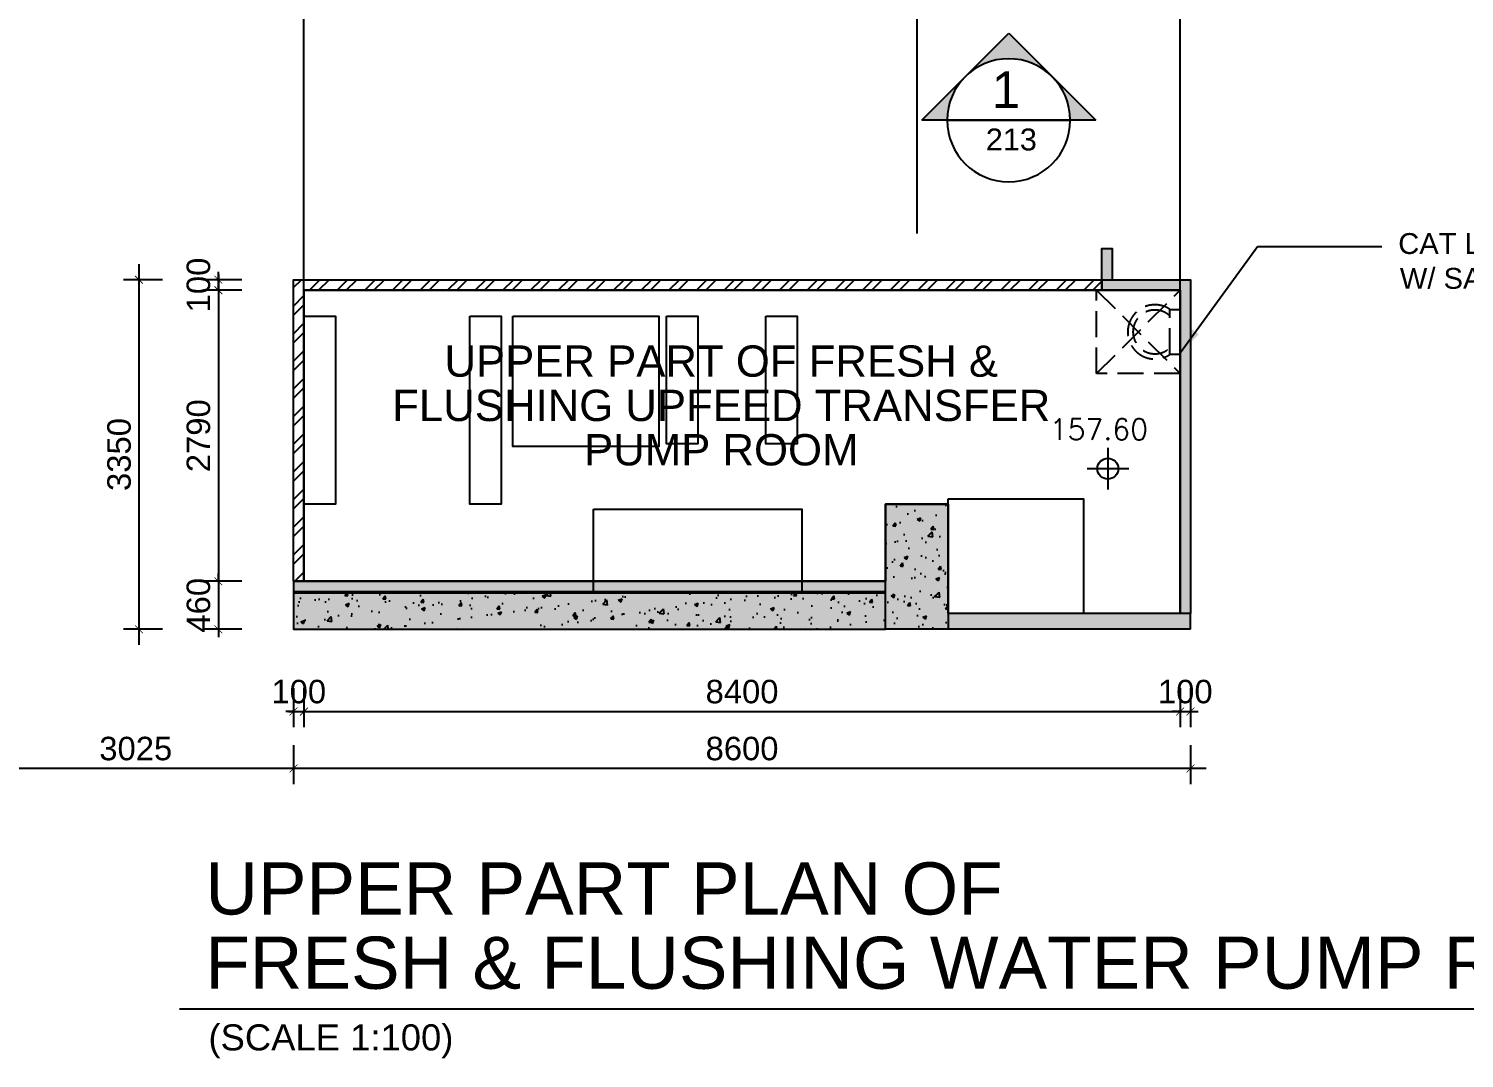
# Model space of a CAD drawing. Header units: millimetres. Extents: x 0 to 61044, y 27 to 39885.
# Drawn here: x 27486 to 41250, y 27 to 9897 of the extents above; entities that cross this region are included whole.
import ezdxf

# ---------------------------------------------------------------- set-up
doc = ezdxf.new("R2010")
doc.units = ezdxf.units.MM
doc.linetypes.add('CENTERX2', pattern=[101.6, 63.5, -12.7, 12.7, -12.7])
doc.linetypes.add('DASH', pattern=[0.35, 0.25, -0.1])
doc.layers.get('Defpoints').update_dxf_attribs({"color": 8})
for name, color, linetype in [('arrow', 8, 'Continuous'), ('DLN032__', 8, 'Continuous'), ('DLN210__', 8, 'Continuous'), ('E_M', 8, 'DASH'), ('GBP Dim', 8, 'Continuous'), ('GBP Text 200', 8, 'Continuous'), ('GBP Text 250', 8, 'Continuous'), ('grid', 8, 'CENTERX2'), ('hatch', 8, 'Continuous'), ('Hatch_Stru', 8, 'Continuous'), ('LEVEL', 8, 'Continuous'), ('PLINTH', 8, 'Continuous'), ('RCP_text', 8, 'Continuous'), ('TEXT', 8, 'Continuous'), ('TEXT Ref', 8, 'Continuous'), ('WALL-EX', 8, 'Continuous'), ('WALL-NEW', 8, 'Continuous'), ('WALL-STRUCTURE', 8, 'Continuous')]:
    doc.layers.add(name, color=color, linetype=linetype)
doc.styles.add('BH', font='arial.ttf')
doc.styles.add('ROMANS', font='romans.shx')
doc.styles.get("Standard").update_dxf_attribs({"font": 'arial.ttf'})
doc.dimstyles.new('200 GBP', dxfattribs={"dimscale": 1.5, "dimtxt": 150, "dimasz": 50, "dimexe": 100, "dimexo": 50, "dimgap": 50, "dimtad": 1, "dimdec": 0, "dimzin": 0, "dimdsep": 46, "dimtxsty": 'BH', "dimblk": 'ARCHTICK', "dimcen": 0.09, "dimdle": 100, "dimclrd": 9, "dimclre": 9, "dimclrt": 1, "dimadec": 0, "dimazin": 0, "dimtfac": 1, "dimtdec": 0, "dimtix": 1, "dimtmove": 2, "dimatfit": 3, "dimldrblk": 'ARCHTICK', "dimfxl": 300, "dimfxlon": 1, "dimtolj": 1, "dimtzin": 0, "dimarcsym": 0})
doc.dimstyles.get("Standard").update_dxf_attribs({"dimtxt": 0.18, "dimasz": 0.18, "dimexe": 0.18, "dimexo": 0.0625, "dimgap": 0.09, "dimtad": 0, "dimtih": 1, "dimtoh": 1, "dimdec": 4, "dimzin": 0, "dimdsep": 46, "dimtxsty": 'Standard', "dimcen": 0.09, "dimadec": 0, "dimazin": 0, "dimtfac": 1, "dimtdec": 4, "dimtofl": 0, "dimtmove": 0, "dimatfit": 3, "dimfxl": 1, "dimtolj": 1, "dimtzin": 0, "dimarcsym": 0})
pattern_1 = [(50, (53800, 8440.28), (364.3693, -31.878), [38.1, -419.1]), (355, (53800, 8440.28), (-70.4857, 382.113), [30.48, -335.28]), (100.451, (53830.36, 8437.62), (293.885, 350.2334), [32.38, -356.18]), (46.1842, (53800, 8541.9), (542.158, -84.085), [57.15, -628.65]), (96.6356, (53845.2, 8534.87), (474.808, 494.851), [48.57, -534.27]), (351.184, (53800, 8541.9), (474.809, 494.85), [45.72, -502.92]), (21, (53850.8, 8516.48), (303.2298, -204.531), [38.1, -419.1]), (326, (53850.8, 8516.48), (123.604, 368.376), [30.48, -335.28]), (71.4514, (53876.07, 8499.43), (426.833, 163.8457), [32.38, -356.18]), (37.5, (53800, 8440.28), (6.1772, 169.1101), [0, -331.216, 0, -340.36, 0, -336.55]), (7.5, (53800, 8440.28), (133.6393, 200.3611), [0, -194.056, 0, -323.596, 0, -128.27]), (327.5, (53686.71, 8440.28), (271.1812, -11.4575), [0, -127, 0, -396.24, 0, -525.78]), (317.5, (53635.91, 8440.28), (296.2584, 50.853), [0, -165.1, 0, -263.144, 0, -373.38])]

# ---------------------------------------------------------------- blocks, each defined once
blk = doc.blocks.new('A$C65CE4B9B')
at = {"layer": 'grid', "ltscale": 200}
blk.add_line((-23000, 10500), (-23000, -20450), dxfattribs=at)
blk = doc.blocks.new('ELEX')
at = {"layer": 'DLN032__'}
for p, q in [((0, 0.5), (0, -0.5)), ((0.5, 0), (-0.5, 0))]:
    blk.add_line(p, q, dxfattribs=at)
blk.add_circle((0, 0), 0.25, dxfattribs=at)
at = {"layer": 'DLN032__', "style": 'ROMANS'}
blk.add_attdef('ELEX', (0.257, 0.354), '', height=0.5, dxfattribs=at)
blk = doc.blocks.new('_ArchTick')
at = {"color": 0, "const_width": 0.1}
blk.add_lwpolyline([(0.5, 0.5), (-0.5, -0.5)], dxfattribs=at)
blk = doc.blocks.new('*D111')
at = {"layer": 'Defpoints', "color": 0, "transparency": 16777216}
for p in [(29304, 7490), (29917, 7490), (29917, 7390)]:
    blk.add_point(p, dxfattribs=at)
at = {"layer": 'GBP Dim', "color": 9, "lineweight": -2, "transparency": 16777216}
for p, q in [((29529, 7490), (29154, 7490)), ((29304, 7490), (29304, 7565)), ((29304, 7390), (29304, 7490)), ((29529, 7390), (29154, 7390)), ((29304, 7390), (29304, 7315))]:
    blk.add_line(p, q, dxfattribs=at)
at = {"layer": 'GBP Dim', "color": 9, "lineweight": -2, "transparency": 16777216, "xscale": 75, "yscale": 75, "zscale": 75}
for p, rotation in [((29304, 7490), 270), ((29304, 7390), 90)]:
    blk.add_blockref('_ArchTick', p, dxfattribs=dict(at, rotation=rotation))
at = {"layer": 'GBP Dim', "transparency": 16777216, "insert": (29114, 7440), "char_height": 225, "attachment_point": 5, "rotation": 90, "style": 'BH'}
blk.add_mtext('\\A1;100', dxfattribs=at)
blk = doc.blocks.new('*D112')
at = {"layer": 'Defpoints', "color": 0, "transparency": 16777216}
for p in [(29917, 7390), (29304, 4600), (29817, 4600)]:
    blk.add_point(p, dxfattribs=at)
at = {"layer": 'GBP Dim', "color": 9, "lineweight": -2, "transparency": 16777216}
for p, q in [((29304, 7540), (29304, 4450)), ((29529, 7390), (29154, 7390)), ((29529, 4600), (29154, 4600))]:
    blk.add_line(p, q, dxfattribs=at)
at = {"layer": 'GBP Dim', "color": 9, "lineweight": -2, "transparency": 16777216, "xscale": 75, "yscale": 75, "zscale": 75}
for p, rotation in [((29304, 7390), 90), ((29304, 4600), 270)]:
    blk.add_blockref('_ArchTick', p, dxfattribs=dict(at, rotation=rotation))
at = {"layer": 'GBP Dim', "transparency": 16777216, "insert": (29114, 5995), "char_height": 225, "attachment_point": 5, "rotation": 90, "style": 'BH'}
blk.add_mtext('\\A1;2790', dxfattribs=at)
blk = doc.blocks.new('*D113')
at = {"layer": 'Defpoints', "color": 0, "transparency": 16777216}
for p in [(29817, 4600), (29304, 4140), (29817, 4140)]:
    blk.add_point(p, dxfattribs=at)
at = {"layer": 'GBP Dim', "color": 9, "lineweight": -2, "transparency": 16777216}
for p, q in [((29529, 4600), (29154, 4600)), ((29304, 4600), (29304, 4675)), ((29304, 4600), (29304, 4140)), ((29529, 4140), (29154, 4140)), ((29304, 4140), (29304, 4065))]:
    blk.add_line(p, q, dxfattribs=at)
at = {"layer": 'GBP Dim', "color": 9, "lineweight": -2, "transparency": 16777216, "xscale": 75, "yscale": 75, "zscale": 75}
for p, rotation in [((29304, 4600), 270), ((29304, 4140), 90)]:
    blk.add_blockref('_ArchTick', p, dxfattribs=dict(at, rotation=rotation))
at = {"layer": 'GBP Dim', "transparency": 16777216, "insert": (29114, 4370), "char_height": 225, "attachment_point": 5, "rotation": 90, "style": 'BH'}
blk.add_mtext('\\A1;460', dxfattribs=at)
blk = doc.blocks.new('*D114')
at = {"layer": 'Defpoints', "color": 0, "transparency": 16777216}
for p in [(30025, 4140), (30125, 4140), (30125, 3351)]:
    blk.add_point(p, dxfattribs=at)
at = {"layer": 'GBP Dim', "color": 9, "lineweight": -2, "transparency": 16777216}
for p, q in [((30025, 3576), (30025, 3201)), ((30125, 3576), (30125, 3201)), ((30025, 3351), (29950, 3351)), ((30025, 3351), (30125, 3351)), ((30125, 3351), (30200, 3351))]:
    blk.add_line(p, q, dxfattribs=at)
at = {"layer": 'GBP Dim', "color": 9, "lineweight": -2, "transparency": 16777216, "xscale": 75, "yscale": 75, "zscale": 75}
blk.add_blockref('_ArchTick', (30025, 3351), dxfattribs=at)
at = {"layer": 'GBP Dim', "color": 9, "lineweight": -2, "transparency": 16777216, "xscale": 75, "yscale": 75, "zscale": 75, "rotation": 180}
blk.add_blockref('_ArchTick', (30125, 3351), dxfattribs=at)
at = {"layer": 'GBP Dim', "transparency": 16777216, "insert": (30075, 3541), "char_height": 225, "attachment_point": 5, "style": 'BH'}
blk.add_mtext('\\A1;100', dxfattribs=at)
blk = doc.blocks.new('*D115')
at = {"layer": 'Defpoints', "color": 0, "transparency": 16777216}
for p in [(30125, 4140), (38525, 4140), (38525, 3351)]:
    blk.add_point(p, dxfattribs=at)
at = {"layer": 'GBP Dim', "color": 9, "lineweight": -2, "transparency": 16777216}
for p, q in [((30125, 3576), (30125, 3201)), ((38525, 3576), (38525, 3201)), ((29975, 3351), (38675, 3351))]:
    blk.add_line(p, q, dxfattribs=at)
at = {"layer": 'GBP Dim', "color": 9, "lineweight": -2, "transparency": 16777216, "xscale": 75, "yscale": 75, "zscale": 75, "rotation": 180}
blk.add_blockref('_ArchTick', (30125, 3351), dxfattribs=at)
at = {"layer": 'GBP Dim', "color": 9, "lineweight": -2, "transparency": 16777216, "xscale": 75, "yscale": 75, "zscale": 75}
blk.add_blockref('_ArchTick', (38525, 3351), dxfattribs=at)
at = {"layer": 'GBP Dim', "transparency": 16777216, "insert": (34325, 3541), "char_height": 225, "attachment_point": 5, "style": 'BH'}
blk.add_mtext('\\A1;8400', dxfattribs=at)
blk = doc.blocks.new('*D116')
at = {"layer": 'Defpoints', "color": 0, "transparency": 16777216}
for p in [(38525, 4140), (38625, 4140), (38625, 3351)]:
    blk.add_point(p, dxfattribs=at)
at = {"layer": 'GBP Dim', "color": 9, "lineweight": -2, "transparency": 16777216}
for p, q in [((38525, 3576), (38525, 3201)), ((38625, 3576), (38625, 3201)), ((38525, 3351), (38450, 3351)), ((38525, 3351), (38625, 3351)), ((38625, 3351), (38700, 3351))]:
    blk.add_line(p, q, dxfattribs=at)
at = {"layer": 'GBP Dim', "color": 9, "lineweight": -2, "transparency": 16777216, "xscale": 75, "yscale": 75, "zscale": 75}
blk.add_blockref('_ArchTick', (38525, 3351), dxfattribs=at)
at = {"layer": 'GBP Dim', "color": 9, "lineweight": -2, "transparency": 16777216, "xscale": 75, "yscale": 75, "zscale": 75, "rotation": 180}
blk.add_blockref('_ArchTick', (38625, 3351), dxfattribs=at)
at = {"layer": 'GBP Dim', "transparency": 16777216, "insert": (38575, 3541), "char_height": 225, "attachment_point": 5, "style": 'BH'}
blk.add_mtext('\\A1;100', dxfattribs=at)
blk = doc.blocks.new('*D135')
at = {"layer": 'Defpoints', "color": 0, "transparency": 16777216}
for p in [(29154, 7490), (28543, 4140), (29154, 4140)]:
    blk.add_point(p, dxfattribs=at)
at = {"layer": 'GBP Dim', "color": 9, "lineweight": -2, "transparency": 16777216}
for p, q in [((28543, 7640), (28543, 3990)), ((28768, 7490), (28393, 7490)), ((28768, 4140), (28393, 4140))]:
    blk.add_line(p, q, dxfattribs=at)
at = {"layer": 'GBP Dim', "color": 9, "lineweight": -2, "transparency": 16777216, "xscale": 75, "yscale": 75, "zscale": 75}
for p, rotation in [((28543, 7490), 90), ((28543, 4140), 270)]:
    blk.add_blockref('_ArchTick', p, dxfattribs=dict(at, rotation=rotation))
at = {"layer": 'GBP Dim', "transparency": 16777216, "insert": (28353, 5815), "char_height": 225, "attachment_point": 5, "rotation": 90, "style": 'BH'}
blk.add_mtext('\\A1;3350', dxfattribs=at)
blk = doc.blocks.new('*D136')
at = {"layer": 'Defpoints', "color": 0, "transparency": 16777216}
for p in [(30025, 3201), (38625, 3201), (30025, 2805)]:
    blk.add_point(p, dxfattribs=at)
at = {"layer": 'GBP Dim', "color": 9, "lineweight": -2, "transparency": 16777216}
for p, q in [((30025, 3030), (30025, 2655)), ((38625, 3030), (38625, 2655)), ((38775, 2805), (29875, 2805))]:
    blk.add_line(p, q, dxfattribs=at)
at = {"layer": 'GBP Dim', "color": 9, "lineweight": -2, "transparency": 16777216, "xscale": 75, "yscale": 75, "zscale": 75, "rotation": 180}
blk.add_blockref('_ArchTick', (30025, 2805), dxfattribs=at)
at = {"layer": 'GBP Dim', "color": 9, "lineweight": -2, "transparency": 16777216, "xscale": 75, "yscale": 75, "zscale": 75}
blk.add_blockref('_ArchTick', (38625, 2805), dxfattribs=at)
at = {"layer": 'GBP Dim', "transparency": 16777216, "insert": (34325, 2995), "char_height": 225, "attachment_point": 5, "style": 'BH'}
blk.add_mtext('\\A1;8600', dxfattribs=at)
blk = doc.blocks.new('*D140')
at = {"layer": 'Defpoints', "color": 0, "transparency": 16777216}
for p in [(27000, 3201), (30025, 3201), (27000, 2805)]:
    blk.add_point(p, dxfattribs=at)
at = {"layer": 'GBP Dim', "color": 9, "lineweight": -2, "transparency": 16777216}
for p, q in [((27000, 3030), (27000, 2655)), ((30025, 3030), (30025, 2655)), ((30175, 2805), (26850, 2805))]:
    blk.add_line(p, q, dxfattribs=at)
at = {"layer": 'GBP Dim', "color": 9, "lineweight": -2, "transparency": 16777216, "xscale": 75, "yscale": 75, "zscale": 75, "rotation": 180}
blk.add_blockref('_ArchTick', (27000, 2805), dxfattribs=at)
at = {"layer": 'GBP Dim', "color": 9, "lineweight": -2, "transparency": 16777216, "xscale": 75, "yscale": 75, "zscale": 75}
blk.add_blockref('_ArchTick', (30025, 2805), dxfattribs=at)
at = {"layer": 'GBP Dim', "transparency": 16777216, "insert": (28512, 2995), "char_height": 225, "attachment_point": 5, "style": 'BH'}
blk.add_mtext('\\A1;3025', dxfattribs=at)

msp = doc.modelspace()

# ---------------------------------------------------------------- hatches: boundary and pattern name
at = {"layer": 'hatch'}
h = msp.add_hatch(dxfattribs=at)
h.set_pattern_fill('ANSI32', color=256, scale=500, style=0)
h.set_pattern_definition([(45, (-10000, -7065.47), (-132.5825, 132.5825), []), (45, (-9911.61, -7065.47), (-132.5825, 132.5825), [])])
h.paths.add_polyline_path([(30025, 4600.3), (30025, 7490.3), (37775, 7490.3), (37775, 7390.3), (30125, 7390.3), (30125, 4600.3)])
h = msp.add_hatch(dxfattribs=at)
h.set_pattern_fill('AR-CONC', color=256, scale=2, style=0)
h.set_pattern_definition(pattern_1)
h.paths.add_polyline_path([(36300, 5340.3), (35700, 5340.3), (35700, 4140.3), (36000, 4140.3), (36300, 4140.3)])
h = msp.add_hatch(dxfattribs=at)
h.set_pattern_fill('AR-CONC', color=256, scale=2, style=0)
h.set_pattern_definition([(50, (53800, 8440.28), (364.3693, -31.878), [38.1, -419.1]), (355, (53800, 8440.28), (-70.486, 382.113), [30.48, -335.28]), (100.451, (53830.36, 8437.62), (293.885, 350.2334), [32.38, -356.18]), (46.1842, (53800, 8541.9), (542.158, -84.085), [57.15, -628.65]), (96.6356, (53845.2, 8534.87), (474.808, 494.851), [48.57, -534.27]), (351.184, (53800, 8541.9), (474.81, 494.85), [45.72, -502.92]), (21, (53850.8, 8516.48), (303.23, -204.531), [38.1, -419.1]), (326, (53850.8, 8516.48), (123.604, 368.376), [30.48, -335.28]), (71.4514, (53876.07, 8499.43), (426.833, 163.846), [32.38, -356.18]), (37.5, (53800, 8440.28), (6.1772, 169.1101), [0, -331.216, 0, -340.36, 0, -336.55]), (7.5, (53800, 8440.28), (133.6393, 200.3611), [0, -194.056, 0, -323.596, 0, -128.27]), (327.5, (53686.71, 8440.28), (271.1812, -11.4575), [0, -127, 0, -396.24, 0, -525.78]), (317.5, (53635.91, 8440.28), (296.2584, 50.853), [0, -165.1, 0, -263.144, 0, -373.38])])
h.paths.add_polyline_path([(36300, 5340.3), (35700, 5340.3), (35700, 4140.3), (36000, 4140.3), (36300, 4140.3)])
h = msp.add_hatch(dxfattribs=at)
h.set_pattern_fill('AR-CONC', color=256, scale=2, style=0)
h.set_pattern_definition(pattern_1)
h.paths.add_polyline_path([(30025, 4490.3), (30025, 4140.3), (35700, 4140.3), (35700, 4490.3)])
at = {"layer": 'Hatch_Stru'}
for points in [[(38625, 4290.3), (38525, 4290.3), (38525, 7390.3), (37775, 7390.3), (37775, 7790.3), (37875, 7790.3), (37875, 7490.3), (38625, 7490.3)], [(36300, 5340.3), (35701.1, 5340.3), (35701.1, 4600.3), (35700, 4600.3), (35700, 4140.3), (36000, 4140.3), (36300, 4140.3)], [(30025, 4600.3), (30025, 4500.3), (35700, 4500.3), (35700, 4600.3)], [(30025, 4490.3), (30025, 4140.3), (35700, 4140.3), (35700, 4490.3)], [(38625, 4140.3), (38625, 4290.3), (38525, 4290.3), (36300, 4290.3), (36300, 4140.3)]]:
    msp.add_hatch(color=256, dxfattribs=at).paths.add_polyline_path(points)
at = {"layer": 'RCP_text'}
h = msp.add_hatch(color=256, dxfattribs=at)
edge = h.paths.add_edge_path(flags=16)
edge.add_line((36292, 9018.9), (37471.7, 9018.9))
edge.add_arc((36881.9, 9018.9), 589.9, 0, 180)
h.paths.add_polyline_path([(37716.1, 9018.9), (36047.7, 9018.9), (36881.9, 9853)])

# ---------------------------------------------------------------- linework, layer by layer
at = {"layer": 'arrow', "ltscale": 100}
for p, q in [((30125, 7390.3), (30125, 14184.5)), ((38525, 7390.3), (38525, 12934.5))]:
    msp.add_line(p, q, dxfattribs=at)
at = {"layer": 'DLN210__'}
for q in [(38625, 4290.3), (36300, 4140.3)]:
    msp.add_line((38625, 4140.3), q, dxfattribs=at)
at = {"layer": 'E_M', "ltscale": 1000}
for p, q in [((37725, 6590.3), (38525, 7390.3)), ((37725, 7390.3), (38525, 6590.3))]:
    msp.add_line(p, q, dxfattribs=at)
for points in [[(37625, 7490.3), (38625, 7490.3)], [(37725, 7390.3), (38525, 7390.3), (38525, 6590.3), (37725, 6590.3), (37725, 7390.3)]]:
    msp.add_lwpolyline(points, dxfattribs=at)
msp.add_lwpolyline([(38428.3, 7206), (38525, 7206), (38525, 6774.6), (38428.3, 6774.6)], close=True, dxfattribs=at)
for radius, start, end in [(259.9, 56.08167, 303.91833), (209.9, 46.29744, 313.70256)]:
    msp.add_arc((38283.3, 6990.3), radius, start, end, dxfattribs=at)
at = {"layer": 'GBP Text 250'}
msp.add_line((28929.9, 500.9), (43853.8, 500.9), dxfattribs=at)
at = {"layer": 'PLINTH'}
for points in [[(30127, 7140.4), (30427, 7140.4), (30427, 5340.4), (30127, 5340.4)], [(31716.2, 7140.5), (32016.2, 7140.5), (32016.2, 5340.4), (31716.2, 5340.4)], [(32127.2, 7140.3), (33527.2, 7140.3), (33527.2, 5890.4), (32127.2, 5890.4)], [(33600.3, 7140.3), (33900.2, 7140.3), (33900.2, 5918.7), (33600.3, 5918.7)], [(34554.2, 7140.3), (34854.2, 7140.3), (34854.2, 5918.7), (34554.2, 5918.7)], [(36300, 5390.3), (37600, 5390.3), (37600, 4290.3), (36300, 4290.3)], [(32900, 5290.3), (34900, 5290.3), (34900, 4490.3), (32900, 4490.3)]]:
    msp.add_lwpolyline(points, close=True, dxfattribs=at)
at = {"layer": 'RCP_text'}
for p, q in [((36047.7, 9018.9), (36881.9, 9853)), ((36881.9, 9853), (37716.1, 9018.9)), ((37716.1, 9018.9), (36047.7, 9018.9)), ((36292, 9018.9), (37471.7, 9018.9))]:
    msp.add_line(p, q, dxfattribs=at)
for start, end in [(0, 180), (180, 0)]:
    msp.add_arc((36881.9, 9018.9), 589.9, start, end, dxfattribs=at)
at = {"layer": 'WALL-EX'}
for points in [[(38625, 4290.3), (38525, 4290.3), (38525, 7390.3), (37775, 7390.3), (37775, 7790.3), (37875, 7790.3), (37875, 7490.3), (38625, 7490.3), (38625, 4290.3)], [(30025, 4600.3), (35700, 4600.3)], [(30025, 4500.3), (35700, 4500.3)]]:
    msp.add_lwpolyline(points, dxfattribs=at)
at = {"layer": 'WALL-NEW'}
msp.add_lwpolyline([(30025, 4600.3), (30025, 7490.3), (37775, 7490.3), (37775, 7390.3), (30125, 7390.3), (30125, 4600.3), (30025, 4600.3)], dxfattribs=at)
at = {"layer": 'WALL-STRUCTURE'}
for points in [[(38525, 4290.3), (36300, 4290.3), (36300, 5340.3), (35700, 5340.3), (35700, 4600.3), (30125, 4600.3), (30125, 7390.3), (38525, 7390.3), (38525, 4290.3)], [(30025, 4600.3), (30025, 4140.3), (35700, 4140.3)], [(30025, 4490.3), (35700, 4490.3)]]:
    msp.add_lwpolyline(points, dxfattribs=at)
msp.add_lwpolyline([(35700, 5340.3), (36300, 5340.3), (36300, 4140.3), (35700, 4140.3)], close=True, dxfattribs=at)
msp.add_lwpolyline([(35700, 5340.3), (36300, 5340.3), (36300, 4140.3), (35700, 4140.3)], close=True, dxfattribs=at)

# ---------------------------------------------------------------- block references
at = {"layer": 'grid'}
msp.add_blockref('A$C65CE4B9B', (59000, 28384.5), dxfattribs=at)
at = {"layer": 'TEXT Ref'}
ref = msp.add_blockref('ELEX', (37832.7, 5679), dxfattribs=dict(at, xscale=400, yscale=400, zscale=400, rotation=359.9999999969984))
ref.add_attrib('ELEX', '157.60', (37274.9, 5956.5), dxfattribs={"layer": 'LEVEL', "height": 200, "style": 'ROMANS'})

# ---------------------------------------------------------------- texts
at = {"layer": 'GBP Text 200', "style": 'BH'}
msp.add_text('(SCALE 1:100) ', height=250, dxfattribs=at).set_placement((29209, 102.5))
at = {"layer": 'GBP Text 200', "insert": (36907.2, 9356.6), "char_height": 250, "width": 888.004, "attachment_point": 2, "style": 'BH'}
msp.add_mtext('\\P{\\H0.84x;213}', dxfattribs=at)
at = {"layer": 'GBP Text 200', "char_height": 200, "width": 3510.97, "attachment_point": 5, "line_spacing_factor": 0.84, "style": 'BH'}
for s, insert in [('CAT LADDER', (41501.7, 7835.8)), ('W/ SAFETY LOOP', (41812.1, 7502))]:
    msp.add_mtext(s, dxfattribs=dict(at, insert=insert))
at = {"layer": 'GBP Text 250', "style": 'BH'}
for s, p in [('UPPER PART PLAN OF ', (29179, 1405.3)), ('FRESH & FLUSHING WATER PUMP ROOM', (29179, 693.3))]:
    msp.add_text(s, height=500, dxfattribs=at).set_placement(p)
at = {"layer": 'GBP Text 250', "insert": (34125.8, 6283.5), "char_height": 300, "width": 6503.661, "attachment_point": 5, "line_spacing_factor": 0.85, "style": 'BH'}
msp.add_mtext('UPPER PART OF FRESH & FLUSHING UPFEED TRANSFER PUMP ROOM', dxfattribs=at)
at = {"layer": 'TEXT', "insert": (36855.9, 9487.3), "char_height": 350, "width": 888.004, "attachment_point": 2, "style": 'BH'}
msp.add_mtext('1', dxfattribs=at)

# ---------------------------------------------------------------- dimensions: what is measured, and where the dimension line sits
at = {"layer": 'GBP Dim'}
for base, p1, p2, picture, middle in [((28542.9, 4140.3), (29153.8, 7490.3), (29153.8, 4140.3), '*D135', (28353, 5815.3)), ((29303.8, 7490.3), (29917.1, 7390.3), (29917.1, 7490.3), '*D111', (29113.9, 7440.3)), ((29303.8, 4600.3), (29917.1, 7390.3), (29817.1, 4600.3), '*D112', (29113.9, 5995.3)), ((29303.8, 4140.3), (29817.1, 4600.3), (29817.1, 4140.3), '*D113', (29113.9, 4370.3))]:
    dim = msp.add_linear_dim(base=base, p1=p1, p2=p2, angle=90, dimstyle='200 GBP', override={"dimclrt": 256, "dimfxl": 150}, dxfattribs=at)
    dim.commit()
    dim.dimension.update_dxf_attribs({"geometry": picture, "text_midpoint": middle})
for base, p1, p2, picture, middle in [((30125, 3351.3), (30025, 4140.3), (30125, 4140.3), '*D114', (30075, 3541.2)), ((38525, 3351.3), (30125, 4140.3), (38525, 4140.3), '*D115', (34325, 3541.2)), ((38625, 3351.3), (38525, 4140.3), (38625, 4140.3), '*D116', (38575, 3541.2)), ((27000, 2805.3), (30025, 3201.3), (27000, 3201.3), '*D140', (28512.5, 2995.3)), ((30025, 2805.3), (38625, 3201.3), (30025, 3201.3), '*D136', (34325, 2995.2))]:
    dim = msp.add_linear_dim(base=base, p1=p1, p2=p2, dimstyle='200 GBP', override={"dimclrt": 256, "dimfxl": 150}, dxfattribs=at)
    dim.commit()
    dim.dimension.update_dxf_attribs({"geometry": picture, "text_midpoint": middle})

# ---------------------------------------------------------------- leaders
at = {"layer": 'arrow'}
msp.add_leader([(38525, 6788.7), (39266.1, 7809.9), (40460.6, 7809.9)], dimstyle='Standard', override={"dimscale": 2, "dimtxt": 200, "dimasz": 125, "dimexe": 166.67, "dimexo": 100, "dimgap": 100, "dimtih": 0, "dimtoh": 0, "dimdec": 0, "dimrnd": 5.001, "dimtxsty": 'BH', "dimdle": 166.666667, "dimclrd": 9, "dimclre": 9, "dimclrt": 1, "dimtdec": 0, "dimtix": 1, "dimtofl": 1, "dimtmove": 2, "dimfxl": 50}, dxfattribs=at)

doc.saveas('drawing.dxf')
